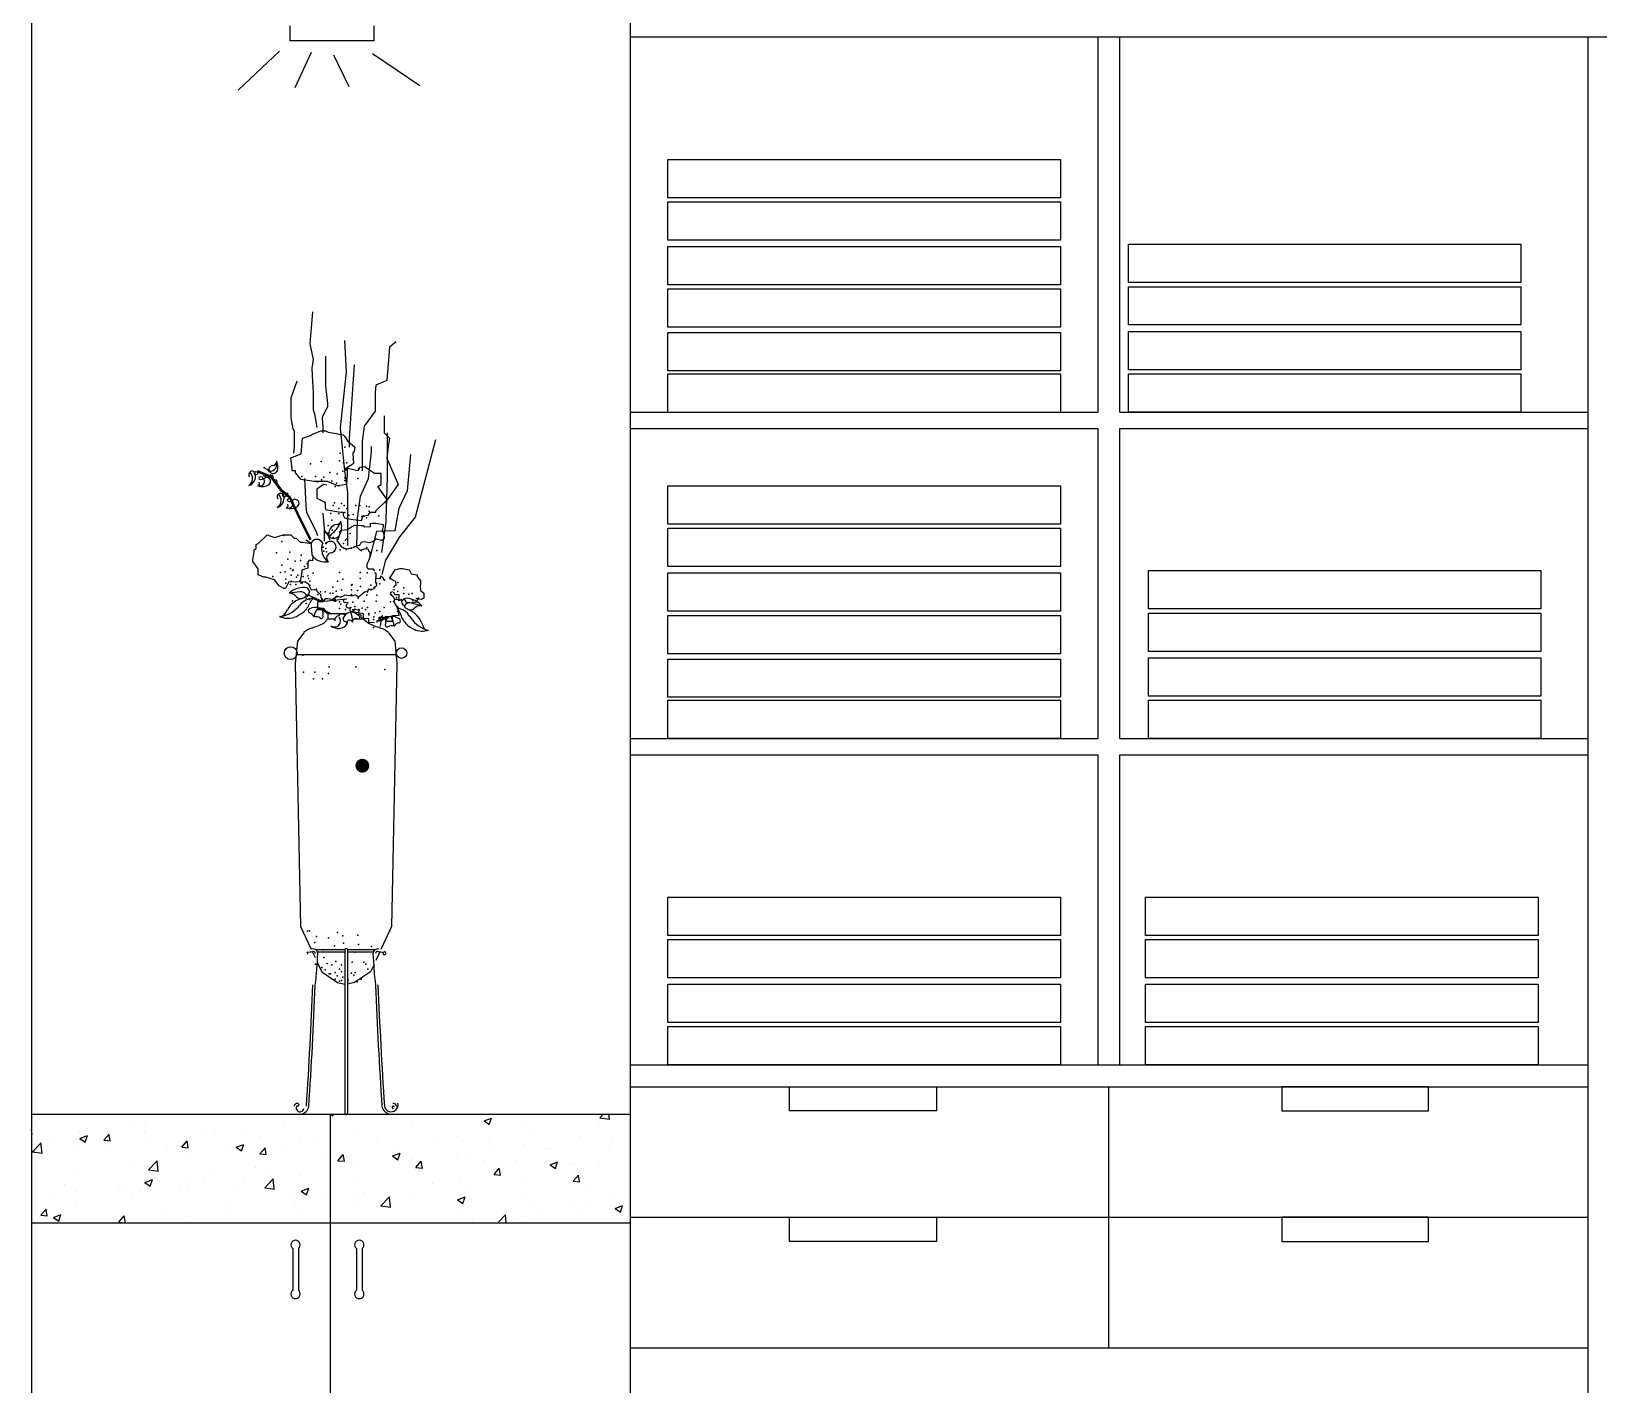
# Model space of a CAD drawing. Header units: inches. Extents: x 8.4 to 50.9, y 14.4 to 39.2.
# Drawn here: x 25.459 to 26.9, y 15.718 to 16.962 of the extents above; entities that cross this region are included whole.
import ezdxf

# ---------------------------------------------------------------- set-up
doc = ezdxf.new("R2010")
doc.units = ezdxf.units.IN
doc.header["$MEASUREMENT"] = 0
for name, color, linetype in [('02', 2, 'Continuous'), ('1', 1, 'Continuous'), ('4', 4, 'Continuous')]:
    doc.layers.add(name, color=color, linetype=linetype)

msp = doc.modelspace()

# ---------------------------------------------------------------- hatches: boundary and pattern name
at = {"layer": '4'}
h = msp.add_hatch(color=256, dxfattribs=at)
edge = h.paths.add_edge_path()
edge.add_ellipse((25.7636, 16.2866), major_axis=(-0.00453, 0.00453), ratio=1, start_angle=45, end_angle=225)
edge.add_ellipse((25.7636, 16.2866), major_axis=(-0.00453, 0.00453), ratio=1, start_angle=225, end_angle=405)

# ---------------------------------------------------------------- linework, layer by layer
at = {"layer": '02'}
for p, q in [((25.4594, 17.6466), (25.4594, 15.0966)), ((26.0098, 17.6466), (26.0098, 15.1966)), ((25.6972, 16.953), (25.6972, 16.9666)), ((25.7741, 16.9666), (25.7741, 16.953)), ((26.0098, 16.9566), (28.679, 16.9566)), ((26.4398, 16.6116), (26.4398, 16.9566)), ((26.4598, 16.6116), (26.4598, 16.9566)), ((26.8898, 16.9566), (26.8898, 15.3466)), ((25.7741, 16.953), (25.6972, 16.953)), ((26.0098, 16.6116), (26.4398, 16.6116)), ((26.4598, 16.6116), (26.8898, 16.6116)), ((26.0098, 16.5966), (26.4398, 16.5966)), ((26.4398, 16.3116), (26.4398, 16.5966)), ((26.4598, 16.5966), (26.8898, 16.5966)), ((26.4598, 16.3116), (26.4598, 16.5966)), ((26.0098, 16.3116), (26.4398, 16.3116)), ((26.4598, 16.3116), (26.8898, 16.3116)), ((26.0098, 16.2966), (26.4398, 16.2966)), ((26.4398, 16.0116), (26.4398, 16.2966)), ((26.4598, 16.0116), (26.4598, 16.2966)), ((26.4598, 16.2966), (26.8898, 16.2966)), ((26.0098, 16.0116), (26.8898, 16.0116)), ((26.0098, 15.9916), (26.8898, 15.9916)), ((26.4498, 15.7516), (26.4498, 15.9916)), ((25.4594, 15.9664), (26.0098, 15.9664)), ((25.7341, 15.9664), (25.7341, 15.1966)), ((25.4594, 15.8664), (26.0098, 15.8664)), ((26.0098, 15.8716), (26.8898, 15.8716)), ((25.6996, 15.8428), (25.6996, 15.8044)), ((25.7049, 15.8428), (25.7049, 15.8044)), ((25.7582, 15.8428), (25.7582, 15.8044)), ((25.7634, 15.8428), (25.7634, 15.8044)), ((26.0098, 15.7516), (26.8898, 15.7516))]:
    msp.add_line(p, q, dxfattribs=at)
for points in [[(26.0445, 16.8439), (26.4051, 16.8439), (26.4051, 16.8087), (26.0445, 16.8087)], [(26.0445, 16.8049), (26.4051, 16.8049), (26.4051, 16.7697), (26.0445, 16.7697)], [(26.0445, 16.7638), (26.4051, 16.7638), (26.4051, 16.7286), (26.0445, 16.7286)], [(26.4677, 16.7659), (26.8283, 16.7659), (26.8283, 16.7307), (26.4677, 16.7307)], [(26.0445, 16.7248), (26.4051, 16.7248), (26.4051, 16.6896), (26.0445, 16.6896)], [(26.4677, 16.7269), (26.8283, 16.7269), (26.8283, 16.6917), (26.4677, 16.6917)], [(26.0445, 16.6847), (26.4051, 16.6847), (26.4051, 16.6496), (26.0445, 16.6496)], [(26.4677, 16.6858), (26.8283, 16.6858), (26.8283, 16.6506), (26.4677, 16.6506)], [(26.4677, 16.6468), (26.8283, 16.6468), (26.8283, 16.6116), (26.4677, 16.6116)], [(26.0445, 16.5439), (26.4051, 16.5439), (26.4051, 16.5087), (26.0445, 16.5087)], [(26.0445, 16.5049), (26.4051, 16.5049), (26.4051, 16.4697), (26.0445, 16.4697)], [(26.4862, 16.4659), (26.8468, 16.4659), (26.8468, 16.4307), (26.4862, 16.4307)], [(26.0445, 16.4638), (26.4051, 16.4638), (26.4051, 16.4286), (26.0445, 16.4286)], [(26.0445, 16.4248), (26.4051, 16.4248), (26.4051, 16.3896), (26.0445, 16.3896)], [(26.4862, 16.4269), (26.8468, 16.4269), (26.8468, 16.3917), (26.4862, 16.3917)], [(26.0445, 16.3847), (26.4051, 16.3847), (26.4051, 16.3496), (26.0445, 16.3496)], [(26.4862, 16.3858), (26.8468, 16.3858), (26.8468, 16.3506), (26.4862, 16.3506)], [(26.0445, 16.3468), (26.4051, 16.3468), (26.4051, 16.3116), (26.0445, 16.3116)], [(26.4862, 16.3468), (26.8468, 16.3468), (26.8468, 16.3116), (26.4862, 16.3116)], [(26.0445, 16.1659), (26.4051, 16.1659), (26.4051, 16.1307), (26.0445, 16.1307)], [(26.4835, 16.1659), (26.8441, 16.1659), (26.8441, 16.1307), (26.4835, 16.1307)], [(26.0445, 16.1269), (26.4051, 16.1269), (26.4051, 16.0917), (26.0445, 16.0917)], [(26.4835, 16.1269), (26.8441, 16.1269), (26.8441, 16.0917), (26.4835, 16.0917)], [(26.0445, 16.0858), (26.4051, 16.0858), (26.4051, 16.0506), (26.0445, 16.0506)], [(26.4835, 16.0858), (26.8441, 16.0858), (26.8441, 16.0506), (26.4835, 16.0506)], [(26.0445, 16.0468), (26.4051, 16.0468), (26.4051, 16.0116), (26.0445, 16.0116)], [(26.4835, 16.0468), (26.8441, 16.0468), (26.8441, 16.0116), (26.4835, 16.0116)], [(26.1562, 15.9916), (26.2912, 15.9916), (26.2912, 15.9693), (26.1562, 15.9693)], [(26.7434, 15.9916), (26.6085, 15.9916), (26.6085, 15.9693), (26.7434, 15.9693)], [(26.1562, 15.8716), (26.2912, 15.8716), (26.2912, 15.8493), (26.1562, 15.8493)], [(26.7434, 15.8716), (26.6085, 15.8716), (26.6085, 15.8493), (26.7434, 15.8493)]]:
    msp.add_lwpolyline(points, close=True, dxfattribs=at)
msp.add_lwpolyline([(26.0445, 16.6116), (26.0445, 16.6468), (26.4051, 16.6468), (26.4051, 16.6116)], dxfattribs=at)
for centre, start, end in [((25.7022, 15.8462), 307.6705, 232.3295), ((25.7608, 15.8462), 307.6705, 232.3295), ((25.7022, 15.8011), 127.6705, 52.3295), ((25.7608, 15.8011), 127.6705, 52.3295)]:
    msp.add_arc(centre, 0.00427, start, end, dxfattribs=at)
for p in [(25.7457, 16.1302), (25.7595, 16.1309)]:
    msp.add_point(p, dxfattribs=at)
at = {"layer": '1'}
for p, q in [((25.6875, 16.9433), (25.6494, 16.9075)), ((25.7166, 16.9422), (25.7014, 16.9097)), ((25.7372, 16.94), (25.7513, 16.9108)), ((25.773, 16.9411), (25.8163, 16.9118)), ((25.7224, 16.4371), (25.7492, 16.4399)), ((25.7224, 16.4371), (25.7224, 16.4314)), ((25.732, 16.4216), (25.7282, 16.4177)), ((25.732, 16.4264), (25.732, 16.4216)), ((25.732, 16.4264), (25.7491, 16.4264)), ((25.732, 16.4216), (25.7384, 16.4216)), ((25.7097, 16.4089), (25.7039, 16.4011)), ((25.7876, 16.4089), (25.7935, 16.4011)), ((25.7039, 16.4011), (25.702, 16.3807)), ((25.7935, 16.4011), (25.7954, 16.3807)), ((25.702, 16.3807), (25.7068, 16.1389)), ((25.7029, 16.3887), (25.7944, 16.3887)), ((25.7954, 16.3807), (25.7905, 16.1389)), ((25.7068, 16.1389), (25.7166, 16.1179)), ((25.7905, 16.1389), (25.7806, 16.1177)), ((25.7176, 16.1158), (25.7202, 16.1103)), ((25.7204, 16.1177), (25.7476, 16.1177)), ((25.7222, 16.106), (25.7263, 16.0971)), ((25.7224, 16.1155), (25.7476, 16.1155)), ((25.7476, 16.118), (25.7476, 15.9675)), ((25.7498, 16.118), (25.7498, 15.9675)), ((25.7498, 16.1177), (25.7756, 16.1177)), ((25.7498, 16.1155), (25.7736, 16.1155)), ((25.7797, 16.1156), (25.776, 16.1077)), ((25.7263, 16.0971), (25.7409, 16.0874)), ((25.7711, 16.0971), (25.7565, 16.0874)), ((25.774, 16.1034), (25.7711, 16.0971)), ((25.7409, 16.0874), (25.7476, 16.0857)), ((25.7565, 16.0874), (25.7498, 16.0858)), ((25.4657, 15.9627), (25.4657, 15.9627)), ((25.6061, 15.9636), (25.6061, 15.9636)), ((25.6215, 15.9651), (25.6215, 15.9651)), ((25.7343, 15.9664), (25.7367, 15.9648)), ((25.7366, 15.9648), (25.7371, 15.9664)), ((25.7546, 15.9648), (25.7546, 15.9648)), ((25.8605, 15.9647), (25.8605, 15.9647)), ((25.8754, 15.9601), (25.8824, 15.9628)), ((25.8754, 15.9601), (25.8804, 15.9568)), ((25.8803, 15.9568), (25.8823, 15.9628)), ((25.9683, 15.9655), (25.9683, 15.9655)), ((25.9818, 15.963), (25.985, 15.9664)), ((25.9818, 15.963), (25.9907, 15.9617)), ((25.9906, 15.9617), (25.9901, 15.9664)), ((26.0065, 15.9618), (26.0065, 15.9618)), ((25.4602, 15.9481), (25.4594, 15.9523)), ((25.4594, 15.9481), (25.4602, 15.9481)), ((25.5037, 15.9497), (25.5037, 15.9497)), ((25.5039, 15.9439), (25.5109, 15.9466)), ((25.5088, 15.9405), (25.5109, 15.9466)), ((25.5097, 15.9529), (25.5097, 15.9529)), ((25.526, 15.9423), (25.5308, 15.9481)), ((25.5319, 15.9418), (25.5307, 15.9481)), ((25.5542, 15.9561), (25.5542, 15.9561)), ((25.5631, 15.9506), (25.5631, 15.9506)), ((25.5632, 15.9551), (25.5632, 15.9551)), ((25.6165, 15.9484), (25.6165, 15.9484)), ((25.6286, 15.9482), (25.6286, 15.9482)), ((25.6536, 15.9515), (25.6536, 15.9515)), ((25.6698, 15.9461), (25.6698, 15.9461)), ((25.6915, 15.9565), (25.6915, 15.9565)), ((25.7587, 15.9512), (25.7587, 15.9512)), ((25.81, 15.9583), (25.81, 15.9583)), ((25.91, 15.9555), (25.91, 15.9555)), ((25.9183, 15.9502), (25.9183, 15.9502)), ((25.9636, 15.9459), (25.9636, 15.9459)), ((25.9815, 15.9585), (25.9815, 15.9585)), ((25.4605, 15.9318), (25.4683, 15.9399)), ((25.4605, 15.9318), (25.4694, 15.9305)), ((25.4693, 15.9305), (25.4682, 15.94)), ((25.4774, 15.9417), (25.4774, 15.9417)), ((25.5025, 15.9316), (25.5025, 15.9316)), ((25.5039, 15.9439), (25.5089, 15.9406)), ((25.5049, 15.9451), (25.5049, 15.9451)), ((25.526, 15.9423), (25.532, 15.9418)), ((25.5276, 15.9349), (25.5276, 15.9349)), ((25.5308, 15.9394), (25.5308, 15.9394)), ((25.5654, 15.9399), (25.5654, 15.9399)), ((25.5842, 15.9372), (25.5842, 15.9372)), ((25.5977, 15.936), (25.6025, 15.9418)), ((25.5977, 15.936), (25.6037, 15.9355)), ((25.6036, 15.9355), (25.6025, 15.9418)), ((25.6375, 15.9349), (25.6375, 15.9349)), ((25.6477, 15.9359), (25.6547, 15.9386)), ((25.6477, 15.9359), (25.6526, 15.9325)), ((25.6526, 15.9325), (25.6546, 15.9386)), ((25.6562, 15.9373), (25.6562, 15.9373)), ((25.6694, 15.9298), (25.6743, 15.9355)), ((25.6753, 15.9292), (25.6742, 15.9355)), ((25.6909, 15.9327), (25.6909, 15.9327)), ((25.7068, 15.9437), (25.7068, 15.9437)), ((25.7232, 15.9438), (25.7232, 15.9438)), ((25.7766, 15.9416), (25.7766, 15.9416)), ((25.7923, 15.9354), (25.7923, 15.9354)), ((25.83, 15.9393), (25.83, 15.9393)), ((25.8507, 15.9455), (25.8507, 15.9455)), ((25.8544, 15.9419), (25.8544, 15.9419)), ((25.8593, 15.9314), (25.8593, 15.9314)), ((25.8794, 15.9452), (25.8794, 15.9452)), ((25.8834, 15.9371), (25.8834, 15.9371)), ((25.9123, 15.9389), (25.9123, 15.9389)), ((25.9339, 15.9335), (25.9339, 15.9335)), ((25.9378, 15.9348), (25.9378, 15.9348)), ((25.9911, 15.9326), (25.9911, 15.9326)), ((25.9923, 15.9435), (25.9923, 15.9435)), ((25.553, 15.9228), (25.553, 15.9228)), ((25.5672, 15.9153), (25.575, 15.9234)), ((25.576, 15.9139), (25.5749, 15.9234)), ((25.6049, 15.9303), (25.6049, 15.9303)), ((25.6652, 15.917), (25.6652, 15.917)), ((25.6694, 15.9298), (25.6754, 15.9292)), ((25.7283, 15.9253), (25.7283, 15.9253)), ((25.734, 15.9254), (25.734, 15.9254)), ((25.7412, 15.9235), (25.746, 15.9292)), ((25.7412, 15.9235), (25.7471, 15.923)), ((25.7443, 15.9304), (25.7443, 15.9304)), ((25.7471, 15.923), (25.7459, 15.9292)), ((25.7534, 15.9286), (25.7534, 15.9286)), ((25.7575, 15.9179), (25.7575, 15.9179)), ((25.7914, 15.9279), (25.7984, 15.9306)), ((25.7914, 15.9279), (25.7963, 15.9245)), ((25.7963, 15.9245), (25.7983, 15.9306)), ((25.7977, 15.9282), (25.7977, 15.9282)), ((25.8088, 15.925), (25.8088, 15.925)), ((25.8129, 15.9172), (25.8177, 15.923)), ((25.8129, 15.9172), (25.8189, 15.9167)), ((25.8188, 15.9167), (25.8176, 15.923)), ((25.8511, 15.9259), (25.8511, 15.9259)), ((25.8746, 15.9235), (25.8746, 15.9235)), ((25.9055, 15.9236), (25.9055, 15.9236)), ((25.9361, 15.9199), (25.9431, 15.9226)), ((25.9361, 15.9199), (25.9411, 15.9165)), ((25.941, 15.9165), (25.943, 15.9226)), ((25.9552, 15.9191), (25.9552, 15.9191)), ((25.9588, 15.9214), (25.9588, 15.9214)), ((25.9802, 15.9224), (25.9802, 15.9224)), ((25.5025, 15.9164), (25.5025, 15.9164)), ((25.5636, 15.9036), (25.5706, 15.9063)), ((25.5636, 15.9036), (25.5686, 15.9003)), ((25.5672, 15.9153), (25.5761, 15.9139)), ((25.5685, 15.9003), (25.5706, 15.9063)), ((25.6023, 15.9087), (25.6023, 15.9087)), ((25.6174, 15.9054), (25.6174, 15.9054)), ((25.6273, 15.912), (25.6273, 15.912)), ((25.655, 15.904), (25.655, 15.904)), ((25.6739, 15.8987), (25.6817, 15.9068)), ((25.6757, 15.9154), (25.6757, 15.9154)), ((25.6827, 15.8974), (25.6816, 15.9068)), ((25.7055, 15.9104), (25.7055, 15.9104)), ((25.758, 15.9035), (25.758, 15.9035)), ((25.8163, 15.9135), (25.8163, 15.9135)), ((25.8281, 15.9025), (25.8281, 15.9025)), ((25.8531, 15.9058), (25.8531, 15.9058)), ((25.8846, 15.9109), (25.8894, 15.9167)), ((25.8846, 15.9109), (25.8906, 15.9104)), ((25.8905, 15.9104), (25.8894, 15.9167)), ((25.891, 15.9108), (25.891, 15.9108)), ((25.9111, 15.9056), (25.9111, 15.9056)), ((25.9573, 15.9047), (25.9622, 15.9104)), ((25.9573, 15.9047), (25.9633, 15.9041)), ((25.9632, 15.9041), (25.9621, 15.9104)), ((25.9624, 15.9126), (25.9624, 15.9126)), ((25.4762, 15.8921), (25.4762, 15.8921)), ((25.4898, 15.902), (25.4898, 15.902)), ((25.5012, 15.8954), (25.5012, 15.8954)), ((25.5391, 15.9004), (25.5391, 15.9004)), ((25.5432, 15.8998), (25.5432, 15.8998)), ((25.5517, 15.8895), (25.5517, 15.8895)), ((25.5591, 15.8954), (25.5591, 15.8954)), ((25.5966, 15.8975), (25.5966, 15.8975)), ((25.6037, 15.897), (25.6037, 15.897)), ((25.6499, 15.8953), (25.6499, 15.8953)), ((25.6739, 15.8987), (25.6828, 15.8973)), ((25.6997, 15.8935), (25.6997, 15.8935)), ((25.7073, 15.8956), (25.7143, 15.8983)), ((25.7073, 15.8956), (25.7123, 15.8923)), ((25.7122, 15.8923), (25.7143, 15.8983)), ((25.7271, 15.8892), (25.7271, 15.8892)), ((25.7567, 15.8908), (25.7567, 15.8908)), ((25.7649, 15.8942), (25.7649, 15.8942)), ((25.7806, 15.8822), (25.7884, 15.8903)), ((25.7895, 15.8808), (25.7884, 15.8903)), ((25.8076, 15.8917), (25.8076, 15.8917)), ((25.8101, 15.8885), (25.8101, 15.8885)), ((25.8511, 15.8876), (25.8581, 15.8903)), ((25.856, 15.8843), (25.858, 15.8903)), ((25.8581, 15.8981), (25.8581, 15.8981)), ((25.9138, 15.8885), (25.9138, 15.8885)), ((25.9721, 15.8985), (25.9721, 15.8985)), ((25.4681, 15.8734), (25.473, 15.8791)), ((25.474, 15.8728), (25.4729, 15.8791)), ((25.4796, 15.8714), (25.4866, 15.8741)), ((25.4845, 15.868), (25.4865, 15.8741)), ((25.5012, 15.8831), (25.5012, 15.8831)), ((25.6389, 15.8776), (25.6389, 15.8776)), ((25.6413, 15.8835), (25.6413, 15.8835)), ((25.702, 15.8859), (25.702, 15.8859)), ((25.7043, 15.8772), (25.7043, 15.8772)), ((25.7563, 15.8847), (25.7563, 15.8847)), ((25.7806, 15.8822), (25.7895, 15.8808)), ((25.8511, 15.8876), (25.856, 15.8843)), ((25.8545, 15.8785), (25.8545, 15.8785)), ((25.8635, 15.8862), (25.8635, 15.8862)), ((25.8881, 15.8664), (25.8952, 15.8737)), ((25.8959, 15.8664), (25.8951, 15.8737)), ((25.9179, 15.884), (25.9179, 15.884)), ((25.9288, 15.8796), (25.9288, 15.8796)), ((25.9539, 15.8829), (25.9539, 15.8829)), ((25.9612, 15.8793), (25.9612, 15.8793)), ((25.9712, 15.8817), (25.9712, 15.8817)), ((25.9918, 15.8879), (25.9918, 15.8879)), ((25.9958, 15.8796), (26.0028, 15.8823)), ((25.9958, 15.8796), (26.0007, 15.8763)), ((26.0007, 15.8763), (26.0027, 15.8823)), ((25.4681, 15.8734), (25.4741, 15.8729)), ((25.4796, 15.8714), (25.4846, 15.868)), ((25.5399, 15.8671), (25.5447, 15.8728)), ((25.5399, 15.8671), (25.5458, 15.8666)), ((25.5458, 15.8666), (25.5446, 15.8728)), ((25.576, 15.8693), (25.576, 15.8693)), ((25.583, 15.8734), (25.583, 15.8734)), ((25.601, 15.8726), (25.601, 15.8726)), ((25.6163, 15.8664), (25.6164, 15.8666)), ((25.6164, 15.8664), (25.6163, 15.8666)), ((25.6538, 15.8708), (25.6538, 15.8708)), ((25.7962, 15.8685), (25.7962, 15.8685)), ((25.8647, 15.8713), (25.8647, 15.8713)), ((25.9098, 15.8723), (25.9098, 15.8723))]:
    msp.add_line(p, q, dxfattribs=at)
for centre, radius in [((25.6977, 16.3901), 0.00593), ((25.7996, 16.3901), 0.00481)]:
    msp.add_circle(centre, radius, dxfattribs=at)
for centre, radius, start, end in [((25.7252, 16.3904), 0.0242, 109.8476, 129.8746), ((25.6666, 16.5528), 0.1485, 289.8476, 294.5164), ((25.8308, 16.5528), 0.1485, 245.4836, 250.1524), ((25.7721, 16.3904), 0.0242, 50.1254, 70.1524), ((25.7487, 16.1172), 0.00137, 35.0401, 144.9599), ((25.7126, 16.1151), 0.000138, 90.2275, 324.2941), ((25.7125, 16.1404), 0.0251, 270.2275, 282.4621), ((25.7125, 16.114), 0.001, 325.6888, 85.6715), ((25.7185, 16.1141), 0.00408, 357.3879, 107.2312), ((25.7185, 16.1141), 0.00184, 357.3879, 109.6354), ((25.2577, 16.1352), 0.4654, 353.8083, 357.3879), ((25.7775, 16.1141), 0.00408, 72.7688, 182.6121), ((26.2383, 16.1352), 0.4654, 182.6121, 186.1917), ((25.7775, 16.1141), 0.00184, 70.3646, 182.6121), ((25.7835, 16.1404), 0.0251, 257.5379, 269.7725), ((25.7835, 16.114), 0.001, 94.3285, 214.3112), ((25.7838, 16.1143), 0.00145, 215.6166, 89.7719), ((21.0882, 16.2759), 4.6339, 356.2625, 357.6417), ((21.094, 16.2759), 4.6303, 356.2549, 357.6369), ((30.402, 16.2759), 4.6303, 182.3631, 183.7451), ((30.4079, 16.2759), 4.6339, 182.3583, 183.7375), ((25.704, 15.9727), 0.0034, 83.0731, 166.8677), ((25.7043, 15.9749), 0.00112, 261.8104, 84.3357), ((25.7901, 15.9749), 0.00634, 189.7996, 12.9955), ((25.792, 15.9727), 0.0034, 13.1323, 96.9269), ((25.704, 15.9727), 0.00116, 83.0731, 166.8677), ((25.7063, 15.9721), 0.00355, 166.8677, 350.0772), ((25.706, 15.9749), 0.00858, 276.8175, 350.2004), ((25.7487, 15.9671), 0.0012, 158.4934, 21.5066), ((25.7901, 15.9749), 0.00858, 189.7996, 263.1825), ((25.792, 15.9727), 0.00116, 13.1323, 278.171)]:
    msp.add_arc(centre, radius, start, end, dxfattribs=at)
for p in [(25.709, 16.3882), (25.7096, 16.3726), (25.7186, 16.3666), (25.7198, 16.3726), (25.727, 16.3666), (25.7324, 16.3714), (25.733, 16.3774), (25.7577, 16.3775), (25.7842, 16.3751), (25.7132, 16.1344), (25.715, 16.135), (25.7409, 16.1332), (25.7198, 16.1241), (25.7216, 16.1296), (25.7324, 16.1284), (25.7379, 16.1211), (25.7463, 16.1235), (25.7601, 16.1223), (25.7721, 16.1205), (25.7204, 16.1043), (25.7276, 16.1175), (25.7282, 16.1103), (25.7312, 16.1049), (25.7391, 16.1067), (25.7541, 16.1061), (25.7571, 16.1151), (25.7649, 16.1061), (25.7667, 16.1043), (25.7264, 16.1013), (25.7294, 16.0989), (25.733, 16.0953), (25.7343, 16.0953), (25.7355, 16.1037), (25.7385, 16.0965), (25.7385, 16.0905), (25.7403, 16.0935), (25.7427, 16.0995), (25.7445, 16.1037), (25.7445, 16.0971), (25.7457, 16.0923), (25.7505, 16.0899), (25.7535, 16.0959), (25.7559, 16.0941), (25.7571, 16.0965), (25.7625, 16.0905), (25.7685, 16.0995), (25.7427, 16.0887), (25.7445, 16.0893), (25.7589, 16.0881)]:
    msp.add_point(p, dxfattribs=at)
at = {"layer": '4'}
for p, q in [((25.7177, 16.7037), (25.7153, 16.6743)), ((25.7153, 16.6743), (25.7183, 16.6599)), ((25.7489, 16.6484), (25.7476, 16.6776)), ((25.7886, 16.6713), (25.7862, 16.6406)), ((25.7946, 16.6761), (25.7886, 16.6713)), ((25.7183, 16.6599), (25.7171, 16.652)), ((25.7171, 16.652), (25.7177, 16.6394)), ((25.7297, 16.6629), (25.7297, 16.6358)), ((25.7562, 16.655), (25.7514, 16.5878)), ((25.7033, 16.64), (25.6997, 16.6298)), ((25.7177, 16.6394), (25.7183, 16.6298)), ((25.7442, 16.6029), (25.7489, 16.6484)), ((25.7862, 16.6406), (25.776, 16.6364)), ((25.6997, 16.6298), (25.6979, 16.6244)), ((25.6979, 16.6244), (25.6979, 16.6064)), ((25.7183, 16.6298), (25.7183, 16.6136)), ((25.7297, 16.6358), (25.7315, 16.6196)), ((25.776, 16.6364), (25.7754, 16.6298)), ((25.7754, 16.6298), (25.7754, 16.6124)), ((25.7183, 16.6136), (25.7195, 16.61)), ((25.7195, 16.61), (25.7219, 16.5974)), ((25.7315, 16.6166), (25.7267, 16.607)), ((25.7315, 16.6196), (25.7315, 16.6166)), ((25.7754, 16.6124), (25.7652, 16.5986)), ((25.7838, 16.6082), (25.7838, 16.5926)), ((25.6979, 16.6064), (25.6997, 16.5962)), ((25.6997, 16.5962), (25.7009, 16.5944)), ((25.7009, 16.5944), (25.7009, 16.5794)), ((25.7177, 16.5913), (25.7255, 16.5943)), ((25.7255, 16.5943), (25.7297, 16.5943)), ((25.7267, 16.607), (25.7267, 16.6058)), ((25.7267, 16.6058), (25.7273, 16.598)), ((25.7273, 16.598), (25.7273, 16.5926)), ((25.7297, 16.5943), (25.7321, 16.5931)), ((25.7435, 16.5968), (25.7442, 16.6029)), ((25.7476, 16.5581), (25.7435, 16.5968)), ((25.7652, 16.5986), (25.7634, 16.5848)), ((25.7009, 16.5794), (25.7003, 16.574)), ((25.7075, 16.5733), (25.7087, 16.5877)), ((25.7087, 16.5877), (25.7159, 16.5901)), ((25.7159, 16.5901), (25.7177, 16.5913)), ((25.7321, 16.5931), (25.7363, 16.5925)), ((25.7363, 16.5925), (25.7459, 16.5907)), ((25.7459, 16.5907), (25.7471, 16.5895)), ((25.7471, 16.5895), (25.7483, 16.5877)), ((25.7483, 16.5877), (25.7501, 16.5853)), ((25.7501, 16.5853), (25.7568, 16.5793)), ((25.7514, 16.5878), (25.7514, 16.5794)), ((25.7634, 16.5848), (25.7634, 16.5578)), ((25.772, 16.5751), (25.772, 16.5799)), ((25.7838, 16.5926), (25.7886, 16.5878)), ((25.7874, 16.58), (25.7862, 16.5692)), ((25.7868, 16.553), (25.7868, 16.5926)), ((25.788, 16.5836), (25.7874, 16.58)), ((25.7886, 16.5878), (25.788, 16.5836)), ((25.8307, 16.586), (25.8121, 16.5151)), ((25.6979, 16.5697), (25.7075, 16.5733)), ((25.6991, 16.5595), (25.6979, 16.5697)), ((25.7562, 16.5757), (25.755, 16.5739)), ((25.755, 16.5739), (25.7556, 16.5643)), ((25.7568, 16.5793), (25.7562, 16.5757)), ((25.7693, 16.5507), (25.772, 16.5751)), ((25.7862, 16.5692), (25.7964, 16.5452)), ((25.8079, 16.5728), (25.8048, 16.5392)), ((25.6799, 16.5516), (25.667, 16.5566)), ((25.6806, 16.5525), (25.6674, 16.5577)), ((25.6761, 16.5589), (25.6733, 16.5603)), ((25.6778, 16.5572), (25.6761, 16.5589)), ((25.678, 16.5578), (25.6765, 16.5593)), ((25.6811, 16.5524), (25.6793, 16.5542)), ((25.6894, 16.5387), (25.6799, 16.5516)), ((25.6817, 16.5526), (25.6804, 16.5538)), ((25.681, 16.5519), (25.6806, 16.5525)), ((25.681, 16.5519), (25.6811, 16.5524)), ((25.6815, 16.5513), (25.6817, 16.5526)), ((25.6903, 16.5394), (25.6815, 16.5513)), ((25.6991, 16.5577), (25.6991, 16.5595)), ((25.7021, 16.5577), (25.6991, 16.5577)), ((25.7021, 16.5559), (25.7021, 16.5577)), ((25.7075, 16.5498), (25.7021, 16.5559)), ((25.7105, 16.5506), (25.7117, 16.5254)), ((25.7503, 16.5378), (25.7476, 16.5581)), ((25.7538, 16.5631), (25.7477, 16.5595)), ((25.7477, 16.5595), (25.7501, 16.5577)), ((25.7495, 16.5541), (25.7489, 16.545)), ((25.7495, 16.5601), (25.7495, 16.5541)), ((25.7514, 16.5595), (25.7495, 16.5601)), ((25.7598, 16.5577), (25.7514, 16.5595)), ((25.7556, 16.5643), (25.7538, 16.5631)), ((25.761, 16.5607), (25.7598, 16.5577)), ((25.7658, 16.5613), (25.761, 16.5607)), ((25.7618, 16.5344), (25.7693, 16.5507)), ((25.7682, 16.5595), (25.7658, 16.5613)), ((25.7748, 16.5553), (25.7682, 16.5595)), ((25.7808, 16.5553), (25.7748, 16.5553)), ((25.7808, 16.545), (25.7808, 16.5553)), ((25.7862, 16.5308), (25.7868, 16.553)), ((25.6917, 16.5368), (25.6894, 16.5387)), ((25.6976, 16.5333), (25.6901, 16.5396)), ((25.7189, 16.548), (25.7075, 16.5498)), ((25.7315, 16.548), (25.7189, 16.548)), ((25.7279, 16.545), (25.7219, 16.5408)), ((25.7219, 16.5408), (25.7219, 16.5324)), ((25.7309, 16.5444), (25.7279, 16.545)), ((25.7411, 16.5438), (25.7315, 16.548)), ((25.7489, 16.545), (25.7411, 16.5438)), ((25.7503, 16.4889), (25.7503, 16.5378)), ((25.7778, 16.5432), (25.7808, 16.545)), ((25.7868, 16.5306), (25.7778, 16.5432)), ((25.7964, 16.5452), (25.7844, 16.5278)), ((25.8048, 16.5392), (25.797, 16.5229)), ((25.6967, 16.5326), (25.6936, 16.5352)), ((25.6969, 16.5321), (25.6967, 16.5326)), ((25.7044, 16.5191), (25.6976, 16.5333)), ((25.7034, 16.5186), (25.6979, 16.53)), ((25.7117, 16.5254), (25.7123, 16.5193)), ((25.7219, 16.5324), (25.7291, 16.5288)), ((25.7291, 16.5288), (25.7297, 16.5222)), ((25.7297, 16.5222), (25.7435, 16.5198)), ((25.7591, 16.514), (25.7618, 16.5344)), ((25.776, 16.521), (25.7856, 16.53)), ((25.7856, 16.5139), (25.7862, 16.5308)), ((25.7856, 16.53), (25.7868, 16.5306)), ((25.797, 16.5229), (25.7952, 16.5133)), ((25.7157, 16.494), (25.7034, 16.5186)), ((25.7167, 16.4945), (25.7044, 16.5191)), ((25.7123, 16.5193), (25.7207, 16.5025)), ((25.7273, 16.5187), (25.7285, 16.5049)), ((25.7435, 16.5198), (25.7459, 16.5198)), ((25.7459, 16.5198), (25.7459, 16.5168)), ((25.7459, 16.5168), (25.7471, 16.5144)), ((25.7471, 16.5144), (25.7526, 16.5132)), ((25.7526, 16.5132), (25.7628, 16.512)), ((25.7536, 16.5063), (25.7564, 16.5077)), ((25.7564, 16.5077), (25.7619, 16.5074)), ((25.7584, 16.4875), (25.7591, 16.514)), ((25.7619, 16.5074), (25.7644, 16.5074)), ((25.7628, 16.512), (25.764, 16.5156)), ((25.764, 16.5156), (25.7658, 16.5162)), ((25.7644, 16.5074), (25.7653, 16.5063)), ((25.7658, 16.5162), (25.7688, 16.5168)), ((25.7688, 16.5168), (25.77, 16.518)), ((25.77, 16.518), (25.7712, 16.5198)), ((25.771, 16.5094), (25.7725, 16.5097)), ((25.771, 16.5066), (25.771, 16.5094)), ((25.7712, 16.5198), (25.776, 16.5198)), ((25.7725, 16.5097), (25.7762, 16.5097)), ((25.776, 16.5198), (25.776, 16.521)), ((25.7762, 16.5097), (25.7828, 16.5083)), ((25.7814, 16.4827), (25.7856, 16.5109)), ((25.7828, 16.5083), (25.7828, 16.5066)), ((25.7856, 16.5109), (25.7856, 16.5139)), ((25.7952, 16.5133), (25.7934, 16.5025)), ((25.8121, 16.5151), (25.7976, 16.4971)), ((25.6678, 16.491), (25.6762, 16.4988)), ((25.6762, 16.4988), (25.6828, 16.4964)), ((25.6828, 16.4964), (25.6907, 16.4988)), ((25.6907, 16.4988), (25.6979, 16.4988)), ((25.6979, 16.4988), (25.7009, 16.4958)), ((25.7009, 16.4958), (25.7027, 16.4958)), ((25.7027, 16.4958), (25.7063, 16.4922)), ((25.7117, 16.4941), (25.7165, 16.4911)), ((25.7207, 16.5025), (25.7225, 16.4983)), ((25.7285, 16.5049), (25.7285, 16.4929)), ((25.7404, 16.4943), (25.7424, 16.4969)), ((25.7407, 16.4934), (25.7404, 16.4943)), ((25.7452, 16.4871), (25.7407, 16.4934)), ((25.7424, 16.4969), (25.7438, 16.5031)), ((25.7438, 16.5031), (25.7501, 16.5037)), ((25.7536, 16.5063), (25.7536, 16.5063)), ((25.7653, 16.5063), (25.771, 16.5066)), ((25.7766, 16.5019), (25.7706, 16.4779)), ((25.775, 16.494), (25.773, 16.4923)), ((25.7765, 16.4948), (25.775, 16.494)), ((25.7813, 16.4937), (25.7765, 16.4948)), ((25.7934, 16.5025), (25.7766, 16.5019)), ((25.7828, 16.4946), (25.7813, 16.4937)), ((25.7828, 16.5066), (25.7819, 16.5029)), ((25.7819, 16.5029), (25.7828, 16.5014)), ((25.7828, 16.5014), (25.7836, 16.4969)), ((25.7836, 16.4957), (25.7828, 16.4946)), ((25.7836, 16.4969), (25.7836, 16.4957)), ((25.7976, 16.4971), (25.7868, 16.4785)), ((25.663, 16.476), (25.6642, 16.4832)), ((25.6642, 16.485), (25.666, 16.4862)), ((25.6642, 16.4832), (25.6642, 16.485)), ((25.666, 16.4898), (25.6678, 16.491)), ((25.666, 16.4898), (25.666, 16.4898)), ((25.666, 16.4862), (25.666, 16.4898)), ((25.7063, 16.4922), (25.7087, 16.4922)), ((25.7087, 16.4922), (25.7165, 16.491)), ((25.7165, 16.4911), (25.7165, 16.4893)), ((25.7165, 16.4893), (25.7171, 16.4803)), ((25.7182, 16.479), (25.7177, 16.4748)), ((25.7584, 16.4888), (25.7544, 16.4868)), ((25.7576, 16.4884), (25.7628, 16.4838)), ((25.7607, 16.4891), (25.7584, 16.4888)), ((25.7616, 16.49), (25.7607, 16.4891)), ((25.7624, 16.4917), (25.7616, 16.49)), ((25.765, 16.4923), (25.7624, 16.4917)), ((25.7628, 16.485), (25.7664, 16.4862)), ((25.7628, 16.4838), (25.7628, 16.485)), ((25.7702, 16.4914), (25.765, 16.4923)), ((25.7664, 16.4862), (25.7688, 16.4856)), ((25.7688, 16.4856), (25.7694, 16.4838)), ((25.7694, 16.4838), (25.7706, 16.4832)), ((25.773, 16.4923), (25.7702, 16.4914)), ((25.7706, 16.4832), (25.7706, 16.4784)), ((25.663, 16.4742), (25.663, 16.476)), ((25.6678, 16.4676), (25.663, 16.4742)), ((25.6678, 16.4622), (25.6678, 16.4676)), ((25.7081, 16.4652), (25.7063, 16.4556)), ((25.7135, 16.4682), (25.7081, 16.4664)), ((25.7081, 16.4664), (25.7081, 16.4652)), ((25.7147, 16.4754), (25.7135, 16.4736)), ((25.7135, 16.4736), (25.7135, 16.4682)), ((25.7177, 16.4748), (25.7147, 16.4754)), ((25.7694, 16.4748), (25.7676, 16.4718)), ((25.7676, 16.4718), (25.7676, 16.4688)), ((25.7676, 16.4688), (25.7688, 16.4676)), ((25.7688, 16.4676), (25.7736, 16.4676)), ((25.7706, 16.4784), (25.7694, 16.4748)), ((25.7736, 16.4676), (25.7748, 16.4658)), ((25.785, 16.4755), (25.7814, 16.4623)), ((25.7868, 16.4785), (25.785, 16.4755)), ((25.7887, 16.4587), (25.7939, 16.4666)), ((25.7939, 16.4666), (25.7979, 16.4679)), ((25.7979, 16.4679), (25.8005, 16.4679)), ((25.8005, 16.4679), (25.8066, 16.4666)), ((25.8066, 16.4666), (25.8084, 16.4631)), ((25.6732, 16.4598), (25.6678, 16.4622)), ((25.675, 16.4598), (25.6732, 16.4598)), ((25.6828, 16.4574), (25.675, 16.4598)), ((25.6871, 16.452), (25.6828, 16.4574)), ((25.6913, 16.4496), (25.6871, 16.452)), ((25.6961, 16.4556), (25.6931, 16.4496)), ((25.7114, 16.4552), (25.6961, 16.4556)), ((25.7076, 16.4537), (25.7062, 16.4572)), ((25.7085, 16.4552), (25.7076, 16.4537)), ((25.714, 16.4536), (25.7114, 16.4552)), ((25.7147, 16.4523), (25.714, 16.4536)), ((25.7169, 16.4479), (25.7147, 16.4523)), ((25.7745, 16.4506), (25.7739, 16.449)), ((25.776, 16.451), (25.7745, 16.4506)), ((25.7748, 16.464), (25.776, 16.464)), ((25.7761, 16.4635), (25.7758, 16.4554)), ((25.7761, 16.4601), (25.7758, 16.4598)), ((25.7758, 16.4554), (25.7766, 16.4539)), ((25.7766, 16.4537), (25.776, 16.451)), ((25.7799, 16.4585), (25.7765, 16.4588)), ((25.7804, 16.4609), (25.7799, 16.4594)), ((25.7799, 16.4594), (25.7799, 16.4585)), ((25.7827, 16.4593), (25.7804, 16.4609)), ((25.7835, 16.4568), (25.7827, 16.4593)), ((25.7845, 16.4578), (25.7835, 16.4568)), ((25.789, 16.4585), (25.7885, 16.4578)), ((25.7899, 16.4585), (25.789, 16.4585)), ((25.7915, 16.4572), (25.7899, 16.4585)), ((25.7926, 16.4564), (25.7915, 16.4572)), ((25.7941, 16.456), (25.7926, 16.4564)), ((25.7926, 16.4504), (25.793, 16.4521)), ((25.793, 16.4521), (25.7944, 16.4526)), ((25.7943, 16.456), (25.7941, 16.456)), ((25.7948, 16.4526), (25.7943, 16.456)), ((25.7944, 16.4526), (25.7948, 16.4526)), ((25.8084, 16.4631), (25.8141, 16.4622)), ((25.8141, 16.4622), (25.8141, 16.4604)), ((25.8141, 16.4604), (25.8158, 16.4582)), ((25.8158, 16.4582), (25.8171, 16.4565)), ((25.8171, 16.4539), (25.8167, 16.4512)), ((25.8167, 16.4512), (25.8171, 16.4477)), ((25.8171, 16.4565), (25.8171, 16.4539)), ((25.6931, 16.4496), (25.6913, 16.4496)), ((25.7132, 16.4435), (25.7113, 16.4432)), ((25.712, 16.4438), (25.712, 16.4424)), ((25.7132, 16.4435), (25.712, 16.4438)), ((25.7134, 16.4437), (25.7262, 16.4383)), ((25.7195, 16.4484), (25.7169, 16.4479)), ((25.7185, 16.4403), (25.7176, 16.4419)), ((25.7185, 16.4403), (25.7255, 16.4373)), ((25.7218, 16.4482), (25.7195, 16.4484)), ((25.722, 16.4469), (25.7218, 16.4482)), ((25.7254, 16.4438), (25.722, 16.4469)), ((25.7257, 16.4412), (25.7254, 16.4438)), ((25.7255, 16.4373), (25.7258, 16.4371)), ((25.7279, 16.4383), (25.7257, 16.4412)), ((25.7262, 16.4383), (25.7277, 16.4371)), ((25.7295, 16.4401), (25.7279, 16.4383)), ((25.7319, 16.4399), (25.7295, 16.4401)), ((25.7341, 16.4397), (25.7319, 16.4399)), ((25.7359, 16.4392), (25.7341, 16.4397)), ((25.7406, 16.4425), (25.7359, 16.4392)), ((25.7373, 16.4402), (25.7378, 16.4371)), ((25.7383, 16.4409), (25.7389, 16.4371)), ((25.7435, 16.4412), (25.7406, 16.4425)), ((25.7442, 16.4417), (25.7435, 16.4412)), ((25.7448, 16.4417), (25.7442, 16.4417)), ((25.7466, 16.4427), (25.7448, 16.4417)), ((25.7474, 16.4399), (25.7461, 16.4386)), ((25.7461, 16.4386), (25.7468, 16.4366)), ((25.7473, 16.4433), (25.7466, 16.4427)), ((25.7468, 16.4366), (25.7499, 16.437)), ((25.7492, 16.4432), (25.7473, 16.4433)), ((25.75, 16.4357), (25.7487, 16.4345)), ((25.7525, 16.4427), (25.7492, 16.4432)), ((25.7499, 16.437), (25.7502, 16.4363)), ((25.7502, 16.4363), (25.75, 16.4357)), ((25.7545, 16.4428), (25.7525, 16.4427)), ((25.7567, 16.4435), (25.7545, 16.4428)), ((25.7572, 16.4435), (25.7567, 16.4435)), ((25.76, 16.4414), (25.7572, 16.4435)), ((25.7631, 16.444), (25.76, 16.4414)), ((25.7657, 16.4462), (25.7631, 16.444)), ((25.767, 16.4464), (25.7657, 16.4462)), ((25.7685, 16.4471), (25.767, 16.4464)), ((25.7688, 16.4485), (25.7685, 16.4471)), ((25.7726, 16.4487), (25.7688, 16.4485)), ((25.7739, 16.449), (25.7726, 16.4487)), ((25.7897, 16.4462), (25.7916, 16.4466)), ((25.7897, 16.4436), (25.7897, 16.4462)), ((25.7921, 16.4415), (25.7897, 16.4436)), ((25.7916, 16.4484), (25.7936, 16.4485)), ((25.7928, 16.441), (25.7921, 16.4415)), ((25.7921, 16.4381), (25.7934, 16.4386)), ((25.796, 16.4319), (25.7921, 16.4381)), ((25.7935, 16.4438), (25.7926, 16.446)), ((25.7934, 16.4386), (25.7928, 16.441)), ((25.793, 16.4384), (25.7933, 16.4397)), ((25.7933, 16.4397), (25.7956, 16.4396)), ((25.7974, 16.4438), (25.7935, 16.4438)), ((25.7956, 16.4396), (25.7981, 16.4387)), ((25.8023, 16.439), (25.7966, 16.4381)), ((25.7974, 16.439), (25.7974, 16.4438)), ((25.8036, 16.4381), (25.8023, 16.439)), ((25.8092, 16.4374), (25.8108, 16.4369)), ((25.8108, 16.4369), (25.812, 16.4369)), ((25.812, 16.4369), (25.8139, 16.4373)), ((25.8176, 16.4394), (25.8128, 16.4403)), ((25.8139, 16.4391), (25.8151, 16.4396)), ((25.8139, 16.4373), (25.8139, 16.4391)), ((25.8151, 16.4396), (25.8151, 16.4413)), ((25.8171, 16.4477), (25.8202, 16.4451)), ((25.8202, 16.4407), (25.8176, 16.4394)), ((25.8202, 16.4451), (25.8202, 16.4407)), ((25.7224, 16.4314), (25.7277, 16.4314)), ((25.7224, 16.4303), (25.7273, 16.4303)), ((25.7263, 16.4303), (25.732, 16.4264)), ((25.7273, 16.4303), (25.7346, 16.4264)), ((25.7277, 16.4314), (25.732, 16.4264)), ((25.7487, 16.4345), (25.7487, 16.4334)), ((25.7487, 16.4334), (25.7489, 16.4329)), ((25.7489, 16.4329), (25.7494, 16.4319)), ((25.7494, 16.4319), (25.7507, 16.4317)), ((25.7507, 16.4317), (25.7515, 16.4317)), ((25.7515, 16.4317), (25.7522, 16.4316)), ((25.7522, 16.4316), (25.7522, 16.4296)), ((25.7522, 16.4296), (25.7525, 16.4291)), ((25.7525, 16.4291), (25.7531, 16.4286)), ((25.7531, 16.4286), (25.7644, 16.4264)), ((25.7553, 16.4286), (25.7554, 16.4288)), ((25.7554, 16.4293), (25.7554, 16.4293)), ((25.7554, 16.4288), (25.7554, 16.4293)), ((25.7559, 16.4293), (25.7567, 16.4309)), ((25.7559, 16.4216), (25.7591, 16.4216)), ((25.7567, 16.4309), (25.7571, 16.4304)), ((25.7571, 16.4304), (25.7602, 16.4298)), ((25.7602, 16.4273), (25.7593, 16.4262)), ((25.7593, 16.4262), (25.7616, 16.4255)), ((25.7608, 16.4301), (25.7602, 16.4273)), ((25.7602, 16.4298), (25.7608, 16.4301)), ((25.7605, 16.4216), (25.7644, 16.4216)), ((25.7616, 16.4255), (25.7623, 16.4251)), ((25.7623, 16.4251), (25.7623, 16.4241)), ((25.7623, 16.4241), (25.7626, 16.4225)), ((25.7626, 16.4225), (25.7665, 16.422)), ((25.7644, 16.4264), (25.7644, 16.4216)), ((25.7644, 16.4216), (25.7691, 16.4177)), ((25.7665, 16.422), (25.769, 16.4223)), ((25.769, 16.4223), (25.7691, 16.4211)), ((25.7691, 16.4211), (25.7693, 16.4187)), ((25.7792, 16.4231), (25.7822, 16.4231)), ((25.7792, 16.42), (25.7792, 16.4231)), ((25.7801, 16.4225), (25.7797, 16.4195)), ((25.7854, 16.4238), (25.7799, 16.4203)), ((25.7823, 16.4244), (25.7801, 16.4225)), ((25.7856, 16.4226), (25.7805, 16.4194)), ((25.7822, 16.4231), (25.7846, 16.4228)), ((25.7846, 16.4228), (25.7845, 16.4213)), ((25.7845, 16.4213), (25.7854, 16.4197)), ((25.7885, 16.4234), (25.7854, 16.4238)), ((25.7869, 16.4225), (25.7856, 16.4226)), ((25.7912, 16.4247), (25.7975, 16.4249)), ((25.7913, 16.4194), (25.7912, 16.4247)), ((25.7956, 16.4314), (25.7967, 16.4329)), ((25.7959, 16.4283), (25.796, 16.4288)), ((25.7964, 16.428), (25.7959, 16.4283)), ((25.7975, 16.4249), (25.796, 16.4319)), ((25.7972, 16.4283), (25.7964, 16.428)), ((25.7975, 16.427), (25.7972, 16.4283)), ((25.8013, 16.4339), (25.8025, 16.4341)), ((25.8013, 16.4339), (25.8031, 16.4334)), ((25.8025, 16.4341), (25.8023, 16.4327)), ((25.7693, 16.4187), (25.7745, 16.4182)), ((25.7771, 16.42), (25.7792, 16.42)), ((25.7771, 16.4182), (25.7771, 16.42)), ((25.7805, 16.4194), (25.7799, 16.4145)), ((25.7854, 16.4197), (25.7861, 16.4195)), ((25.7861, 16.4195), (25.7879, 16.4195)), ((25.7879, 16.4195), (25.7913, 16.4194))]:
    msp.add_line(p, q, dxfattribs=at)
for centre, radius in [((25.6658, 16.5555), 0.00164), ((25.6681, 16.5568), 0.000832), ((25.6703, 16.5509), 0.00156), ((25.6739, 16.5533), 0.000972), ((25.6835, 16.5483), 0.00136), ((25.6919, 16.5352), 0.00164), ((25.6943, 16.5365), 0.000832), ((25.6965, 16.5306), 0.00156)]:
    msp.add_circle(centre, radius, dxfattribs=at)
for centre, radius, start, end in [((25.6808, 16.5667), 0.0041, 275.2019, 357.4175), ((25.6771, 16.5642), 0.00806, 333.0782, 15.4922), ((25.6731, 16.5612), 0.0129, 339.9001, 24.2685), ((25.6567, 16.5527), 0.00881, 286.0218, 14.7308), ((25.6622, 16.5542), 0.00305, 14.7308, 219.7293), ((25.6553, 16.5508), 0.00749, 304.1733, 46.6721), ((25.6696, 16.5479), 0.00415, 247.0608, 49.9513), ((25.6758, 16.5481), 0.00353, 305.8388, 158.8158), ((25.6734, 16.5606), 0.00029, 46.8707, 257.6491), ((25.6782, 16.5566), 0.000674, 89.8883, 185.1669), ((25.6815, 16.5589), 0.00372, 95.2019, 339.764), ((25.6789, 16.5633), 0.00606, 263.4163, 333.0782), ((25.6669, 16.546), 0.00227, 281.9823, 31.587), ((25.6715, 16.554), 0.0108, 247.4161, 305.8388), ((25.6884, 16.5339), 0.00305, 14.7308, 219.7293), ((25.6828, 16.5324), 0.00881, 286.0218, 14.7308), ((25.6815, 16.5305), 0.00749, 304.1733, 46.6721), ((25.6931, 16.5257), 0.00227, 281.9823, 31.587), ((25.6977, 16.5337), 0.0108, 247.4161, 305.8388), ((25.6958, 16.5276), 0.00415, 247.0608, 49.9513), ((25.7019, 16.5278), 0.00353, 305.8388, 158.8158), ((25.7416, 16.4997), 0.00882, 98.4222, 199.2191), ((25.7234, 16.5174), 0.0212, 309.0249, 343.5026), ((25.7396, 16.5127), 0.00437, 278.4222, 342.0053), ((25.7283, 16.5063), 0.0163, 334.1762, 18.1895), ((25.7218, 16.4887), 0.00594, 26.9252, 153.0748), ((25.7495, 16.5126), 0.0227, 202.3275, 224.1786), ((25.73, 16.4942), 0.00358, 354.9675, 38.1911), ((25.7465, 16.489), 0.0154, 129.0249, 149.4758), ((25.7371, 16.5021), 0.00654, 233.875, 334.1762), ((25.7311, 16.5338), 0.0355, 302.2388, 309.2254), ((25.7297, 16.4896), 0.0157, 216.2873, 279.4572), ((25.7406, 16.486), 0.0145, 158.2798, 235.2834), ((25.7342, 16.4876), 0.00526, 278.3695, 149.3595), ((25.7356, 16.4776), 0.00484, 98.3695, 226.5544), ((25.7497, 16.4934), 0.00733, 233.0976, 290.976), ((25.7534, 16.4835), 0.00321, 77.8147, 110.976), ((25.7098, 16.4306), 0.0199, 87.6865, 132.7341), ((25.7104, 16.4455), 0.00494, 7.1297, 87.6865), ((25.7135, 16.4194), 0.0216, 102.1717, 150.6183), ((25.7177, 16.3302), 0.1169, 95.5646, 100.5482), ((25.6964, 16.4367), 0.00849, 38.5969, 90.8819), ((25.7069, 16.445), 0.00492, 218.5969, 294.0742), ((25.7185, 16.4246), 0.0157, 89.9746, 142.2521), ((25.7069, 16.4407), 0.00587, 31.3421, 95.5646), ((25.703, 16.4537), 0.0144, 294.0742, 308.1605), ((25.6958, 16.4437), 0.0209, 309.0111, 338.7071), ((25.703, 16.4537), 0.0144, 314.6782, 328.1333), ((25.724, 16.4327), 0.00934, 125.5, 158.7071), ((25.8043, 16.4356), 0.00494, 85.1034, 165.6602), ((25.8126, 16.4428), 0.0144, 204.6566, 218.1117), ((25.8071, 16.4304), 0.00587, 77.2252, 141.4478), ((25.8061, 16.4411), 0.00446, 224.5572, 285.8131), ((25.803, 16.4207), 0.0199, 40.0558, 85.1034), ((25.7826, 16.3221), 0.1169, 72.2417, 77.2252), ((25.6883, 16.4285), 0.00464, 257.9529, 328.4113), ((25.6952, 16.44), 0.0179, 244.0351, 287.9428), ((25.6844, 16.451), 0.0274, 282.0697, 322.2521), ((25.5902, 16.4888), 0.1199, 328.4113, 330.6183), ((25.6929, 16.4473), 0.0255, 287.9428, 309.0111), ((25.7156, 16.4289), 0.00181, 94.6732, 250.1263), ((25.7124, 16.42), 0.00761, 26.6516, 70.1263), ((25.7208, 16.4218), 0.0104, 75.8355, 121.0442), ((25.7335, 16.4217), 0.0144, 134.8274, 172.8462), ((25.7206, 16.416), 0.00761, 56.707, 100.1817), ((25.722, 16.4265), 0.00554, 342.0711, 75.8355), ((25.7258, 16.4238), 0.00181, 236.707, 32.1601), ((25.738, 16.4197), 0.00554, 234.1145, 40.211), ((25.7423, 16.4205), 0.00398, 91.6356, 192.0074), ((25.7441, 16.424), 0.00202, 97.1361, 166.7933), ((25.7446, 16.4207), 0.00537, 52.6962, 97.1361), ((25.7488, 16.4217), 0.0029, 162.9572, 273.5987), ((25.7539, 16.4194), 0.00851, 98.6462, 157.8293), ((25.7526, 16.4174), 0.0104, 45.0087, 90.2174), ((25.7403, 16.4203), 0.0144, 353.2067, 31.2255), ((25.7575, 16.419), 0.00298, 46.6626, 188.6652), ((25.7594, 16.423), 0.00181, 275.9266, 71.3797), ((25.7904, 16.4182), 0.00554, 96.9544, 190.7188), ((25.791, 16.4134), 0.0104, 51.7457, 96.9544), ((25.7783, 16.4148), 0.0144, 359.9437, 37.9625), ((25.7892, 16.4246), 0.00934, 14.0828, 47.2899), ((25.7936, 16.4159), 0.0157, 30.5378, 82.8153), ((25.797, 16.4198), 0.00181, 282.6636, 78.1167), ((25.8186, 16.4319), 0.0209, 194.0828, 223.7787), ((25.8126, 16.4428), 0.0144, 224.6294, 238.7157), ((25.8077, 16.4347), 0.00492, 238.7157, 314.193), ((25.7979, 16.4101), 0.0216, 22.1716, 70.6182), ((25.8307, 16.4378), 0.0274, 210.5378, 250.7202), ((25.817, 16.4251), 0.00849, 81.908, 134.193), ((25.7414, 16.4231), 0.0103, 229.9614, 325.1535), ((25.7517, 16.4171), 0.00324, 27.2298, 147.9874), ((25.7441, 16.4202), 0.00604, 325.0141, 357.3521), ((25.7863, 16.416), 0.00181, 140.6298, 296.0829), ((25.7905, 16.4075), 0.00761, 72.6082, 116.0829), ((25.7991, 16.4106), 0.00761, 102.6636, 146.1383), ((25.8219, 16.4351), 0.0255, 223.7787, 244.8471), ((25.8187, 16.4282), 0.0179, 244.8471, 288.7548), ((25.929, 16.4635), 0.1199, 202.1716, 204.3786), ((25.824, 16.4159), 0.00464, 204.3786, 274.837)]:
    msp.add_arc(centre, radius, start, end, dxfattribs=at)
for p in [(25.7475, 16.5794), (25.7258, 16.5662), (25.7427, 16.5668), (25.7433, 16.574), (25.7463, 16.565), (25.7493, 16.565), (25.7553, 16.5686), (25.708, 16.5524), (25.7159, 16.564), (25.7204, 16.5524), (25.7281, 16.5518), (25.7337, 16.556), (25.7403, 16.5548), (25.7457, 16.5572), (25.7475, 16.5512), (25.7595, 16.5506), (25.7601, 16.5596), (25.7222, 16.5476), (25.7262, 16.5494), (25.7355, 16.5482), (25.7385, 16.5434), (25.7397, 16.5464), (25.7421, 16.544), (25.7475, 16.5488), (25.7293, 16.5287), (25.7367, 16.5259), (25.7379, 16.5283), (25.7421, 16.5229), (25.7445, 16.5277), (25.7469, 16.5259), (25.7493, 16.5229), (25.7577, 16.5259), (25.7613, 16.5259), (25.7673, 16.5253), (25.7698, 16.5247), (25.7323, 16.5074), (25.7347, 16.5183), (25.7354, 16.5123), (25.7421, 16.5181), (25.7475, 16.5193), (25.7493, 16.5139), (25.7511, 16.5169), (25.7553, 16.5175), (25.7631, 16.5157), (25.7643, 16.5163), (25.7673, 16.5145), (25.7698, 16.5205), (25.7788, 16.5163), (25.6915, 16.4983), (25.7323, 16.5007), (25.736, 16.5031), (25.7367, 16.4965), (25.7414, 16.4952), (25.7427, 16.5013), (25.7481, 16.494), (25.7494, 16.4952), (25.7524, 16.5001), (25.6848, 16.4824), (25.6897, 16.4928), (25.697, 16.483), (25.7073, 16.48), (25.7277, 16.4875), (25.7283, 16.4839), (25.7301, 16.4911), (25.7301, 16.4863), (25.7307, 16.4833), (25.7379, 16.4839), (25.7433, 16.4851), (25.7463, 16.491), (25.7488, 16.4855), (25.7536, 16.4867), (25.7567, 16.4879), (25.7676, 16.4873), (25.7768, 16.4843), (25.6885, 16.4642), (25.6897, 16.4709), (25.6927, 16.4648), (25.6952, 16.4764), (25.6976, 16.4678), (25.6994, 16.466), (25.7, 16.4666), (25.7019, 16.4745), (25.7067, 16.4751), (25.7104, 16.4697), (25.7128, 16.4721), (25.7427, 16.4642), (25.7615, 16.4642), (25.7798, 16.4666), (25.6812, 16.4605), (25.6933, 16.4581), (25.6933, 16.4544), (25.6976, 16.4532), (25.6982, 16.4617), (25.6982, 16.4563), (25.7025, 16.4532), (25.7031, 16.4599), (25.7043, 16.4617), (25.7092, 16.4605), (25.711, 16.4557), (25.7134, 16.4611), (25.714, 16.4587), (25.7153, 16.4563), (25.7153, 16.4526), (25.7183, 16.4636), (25.7366, 16.4508), (25.7408, 16.4563), (25.7457, 16.4581), (25.7536, 16.4526), (25.7542, 16.4532), (25.7615, 16.4587), (25.7619, 16.4514), (25.7679, 16.464), (25.7713, 16.4526), (25.7749, 16.4502), (25.7798, 16.4538), (25.7962, 16.455), (25.8016, 16.4502), (25.6994, 16.4382), (25.712, 16.4406), (25.712, 16.4358), (25.7132, 16.4424), (25.7147, 16.4435), (25.715, 16.4394), (25.7214, 16.449), (25.7226, 16.4441), (25.725, 16.4465), (25.7264, 16.4394), (25.7293, 16.4465), (25.7341, 16.4453), (25.7366, 16.4453), (25.739, 16.4386), (25.7396, 16.4471), (25.7402, 16.4417), (25.7427, 16.4374), (25.7445, 16.4484), (25.7536, 16.4484), (25.7536, 16.4441), (25.7548, 16.4368), (25.7591, 16.4478), (25.7597, 16.4405), (25.7652, 16.438), (25.7676, 16.4435), (25.7682, 16.4465), (25.7713, 16.4484), (25.7762, 16.438), (25.7768, 16.4435), (25.7896, 16.4374), (25.7902, 16.4436), (25.795, 16.4412), (25.7962, 16.4466), (25.7992, 16.4394), (25.8016, 16.4448), (25.8064, 16.4442), (25.8094, 16.4448), (25.81, 16.4388), (25.7427, 16.431), (25.7439, 16.435), (25.7481, 16.4301), (25.753, 16.4319), (25.7547, 16.4298), (25.7567, 16.4331), (25.7603, 16.4301), (25.7634, 16.4313), (25.7664, 16.4301), (25.7682, 16.4319), (25.7695, 16.4265), (25.7695, 16.4252), (25.7737, 16.421), (25.7743, 16.4234), (25.7755, 16.4271), (25.7798, 16.4283), (25.7835, 16.4319), (25.7835, 16.4228), (25.7737, 16.4137), (25.7786, 16.4198)]:
    msp.add_point(p, dxfattribs=at)

doc.saveas('drawing.dxf')
